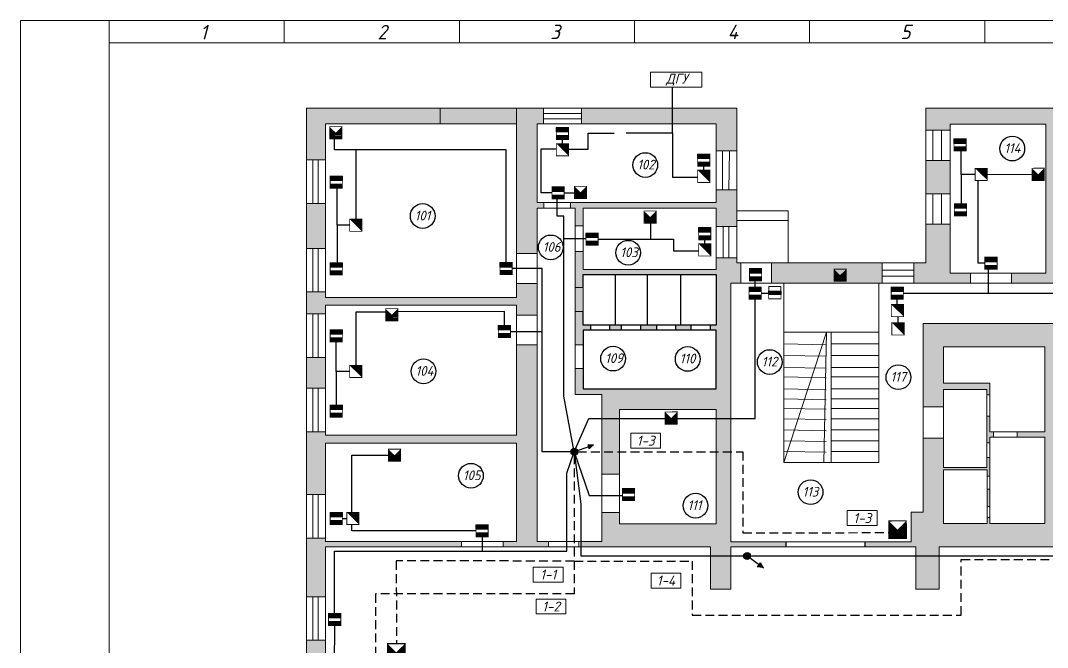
# Model space of a CAD drawing. Header units: inches. Extents: x 846 to 2125, y 393 to 1751.
# Drawn here: x 846.3 to 920.4, y 1325.3 to 1370.6 of the extents above; entities that cross this region are included whole.
import ezdxf

# ---------------------------------------------------------------- set-up
doc = ezdxf.new("R2010")
doc.units = ezdxf.units.IN
doc.header["$MEASUREMENT"] = 0
doc.linetypes.add('Caddy_Solid', pattern=[0])
doc.linetypes.add('HIDDEN2', pattern=[4.7625, 3.175, -1.5875])
doc.layers.get('0').transparency = 0.7
for name, color, linetype in [('BLK_12_THHN', 9, 'Continuous'), ('DESC', 7, 'Continuous'), ('LINK', 9, 'Continuous')]:
    doc.layers.add(name, color=color, linetype=linetype)
doc.styles.get("Standard").update_dxf_attribs({"font": 'GOST_Common Italic_0.ttf'})

# ---------------------------------------------------------------- blocks, each defined once
blk = doc.blocks.new('Объем')
at = {"const_width": 0.2}
blk.add_lwpolyline([(0, 0), (0, 3), (3, 3), (3, 0)], close=True, dxfattribs=at)
for points in [[(0.21, 2.94), (0.21, 0.09)], [(0.41, 2.94), (0.41, 0.09)], [(0.61, 2.94), (0.61, 0.09)], [(0.8, 2.94), (0.8, 0.09)], [(1.01, 2.94), (1.01, 0.09)], [(1.21, 2.94), (1.21, 0.09)], [(1.39, 1.52), (2.81, 2.97)], [(1.39, 2.94), (1.39, 0.09)], [(1.56, 2.93), (1.56, 1.76)], [(1.76, 2.94), (1.76, 1.94)], [(1.94, 2.95), (1.94, 2.15)], [(2.13, 2.93), (2.13, 2.33)], [(2.3, 2.93), (2.3, 2.52)], [(2.49, 2.94), (2.49, 2.7)], [(1.39, 1.48), (2.82, 0.03)], [(1.56, 0.09), (1.56, 1.25)], [(1.74, 0.06), (1.74, 1.05)], [(1.94, 0.06), (1.94, 0.87)], [(2.13, 0.05), (2.13, 0.66)], [(2.31, 0.06), (2.31, 0.48)], [(2.49, 0.07), (2.49, 0.29)]]:
    blk.add_lwpolyline(points, dxfattribs=at)
blk = doc.blocks.new('Звуковой')
blk.add_lwpolyline([(0.1, 2.9, 0, 4, 0), (1.5, 1.51, 4, 4, 0)], format="xyseb")
at = {"const_width": 0.2}
blk.add_lwpolyline([(0, 0), (0, 3), (3, 3), (3, 0)], close=True, dxfattribs=at)

msp = doc.modelspace()

# ---------------------------------------------------------------- hatches: boundary and pattern name
at = {"layer": 'BLK_12_THHN'}
h = msp.add_hatch(color=0, dxfattribs=at)
h.dxf.hatch_style = 1
h.paths.add_polyline_path([(944.465, 1347.926), (942.665, 1347.926), (942.665, 1347.243), (931.798, 1347.243), (931.798, 1350.315), (931.264, 1350.315), (931.264, 1343.228), (931.798, 1343.228), (931.798, 1346.747), (942.665, 1346.747), (942.665, 1345.712), (944.465, 1345.712)])
h.paths.add_polyline_path([(933.83, 1338.79), (931.798, 1338.79), (931.798, 1340.669), (931.264, 1340.669), (931.264, 1333.085), (931.029, 1333.085), (931.029, 1332.594), (942.409, 1332.594), (942.409, 1330.137), (944.465, 1330.137), (944.465, 1333.841), (942.665, 1333.841), (942.665, 1333.423), (931.798, 1333.423), (931.798, 1338.253), (933.83, 1338.253)])
h.paths.add_polyline_path([(944.465, 1338.843), (942.665, 1338.843), (942.665, 1338.79), (936.222, 1338.79), (936.222, 1338.253), (942.665, 1338.253), (942.665, 1336.955), (944.465, 1336.955)], flags=17)
h.paths.add_polyline_path([(944.465, 1342.598), (942.665, 1342.598), (942.665, 1341.957), (944.465, 1341.957)])
h.paths.add_polyline_path([(944.465, 1326.664), (942.409, 1326.664), (942.409, 1322.851), (944.465, 1322.851)])
h.paths.add_polyline_path([(944.465, 1319.379), (942.409, 1319.379), (942.409, 1315.8), (944.465, 1315.8)])
h.paths.add_polyline_path([(944.465, 1312.328), (942.409, 1312.328), (942.409, 1310.434), (930.891, 1310.434), (930.891, 1309.888), (942.409, 1309.888), (942.409, 1307.68), (944.465, 1307.68)])
h.paths.add_polyline_path([(944.465, 1304.207), (942.409, 1304.207), (942.409, 1302.767), (931.15, 1302.767), (931.15, 1301.547), (944.465, 1301.547)])
h.paths.add_polyline_path([(927.756, 1309.888), (928.9, 1309.888), (928.9, 1310.434), (924.622, 1310.434), (924.622, 1309.935), (926.445, 1309.935), (926.445, 1298.954), (926.134, 1298.954), (926.134, 1297.764), (927.756, 1297.764), (927.756, 1301.547), (928.425, 1301.547), (928.425, 1302.767), (927.756, 1302.767)])
h.paths.add_polyline_path([(920.266, 1309.935), (919.407, 1309.935), (919.407, 1307.67), (920.266, 1307.67)])
h.paths.add_polyline_path([(921.939, 1310.434), (918.044, 1310.434), (918.044, 1309.935), (921.939, 1309.935)])
h.paths.add_polyline_path([(922.93, 1298.954), (912.806, 1298.954), (912.806, 1302.629), (911.384, 1302.629), (911.384, 1297.764), (922.93, 1297.764)])
h.paths.add_polyline_path([(920.266, 1305.369), (919.407, 1305.369), (919.407, 1298.954), (920.266, 1298.954)])
h.paths.add_polyline_path([(912.806, 1309.935), (915.307, 1309.935), (915.307, 1310.434), (911.342, 1310.434), (911.342, 1306.893), (910.742, 1306.893), (910.742, 1305.664), (911.384, 1305.664), (911.384, 1305.32), (912.806, 1305.32)])
h.paths.add_polyline_path([(902.277, 1306.893), (900.652, 1306.893), (900.652, 1305.664), (902.277, 1305.664)])
h.paths.add_polyline_path([(907.792, 1306.893), (906.424, 1306.893), (906.424, 1305.664), (907.792, 1305.664)])
h.paths.add_polyline_path([(907.442, 1308.922), (904.903, 1308.922), (904.903, 1308.642), (907.174, 1308.642), (907.174, 1306.893), (907.442, 1306.893)])
h.paths.add_polyline_path([(903.311, 1308.922), (901.058, 1308.922), (901.058, 1306.893), (901.325, 1306.893), (901.325, 1308.642), (903.311, 1308.642)])
h.paths.add_polyline_path([(897.659, 1306.893), (897.207, 1306.893), (897.207, 1315.666), (897.771, 1315.666), (897.771, 1317.92), (895.596, 1317.92), (895.596, 1315.666), (896.281, 1315.666), (896.281, 1310.434), (893.364, 1310.434), (893.364, 1309.913), (895.749, 1309.913), (895.749, 1305.194), (897.104, 1305.194), (897.104, 1305.664), (897.659, 1305.664)])
h.paths.add_polyline_path([(928.627, 1319.58), (926.572, 1319.58), (926.572, 1317.362), (928.627, 1317.362)])
h.paths.add_polyline_path([(913.752, 1318.184), (911.287, 1318.184), (911.287, 1315.966), (913.752, 1315.966)])
h.paths.add_polyline_path([(883.593, 1319.005), (881.292, 1319.005), (881.292, 1316.541), (883.593, 1316.541)])
h.paths.add_polyline_path([(890.895, 1310.434), (887.147, 1310.434), (887.147, 1309.913), (888.893, 1309.913), (888.893, 1298.89), (886.108, 1298.89), (886.108, 1297.764), (897.104, 1297.764), (897.104, 1302.545), (895.749, 1302.545), (895.749, 1298.89), (889.532, 1298.89), (889.532, 1309.913), (890.895, 1309.913)])
h.paths.add_polyline_path([(882.718, 1309.913), (885.06, 1309.913), (885.06, 1310.434), (880.035, 1310.434), (880.035, 1309.913), (881.143, 1309.913), (881.143, 1302.806), (880.674, 1302.806), (880.674, 1301.547), (880.967, 1301.547), (880.967, 1297.764), (882.954, 1297.764), (882.954, 1298.89), (882.718, 1298.89)])
h.paths.add_polyline_path([(877.31, 1310.434), (873.648, 1310.434), (873.648, 1309.913), (874.883, 1309.913), (874.883, 1302.806), (868.286, 1302.806), (868.286, 1304.004), (866.902, 1304.004), (866.902, 1301.547), (877.778, 1301.547), (877.778, 1302.806), (875.479, 1302.806), (875.479, 1309.913), (877.31, 1309.913)])
h.paths.add_polyline_path([(868.286, 1309.913), (870.496, 1309.913), (870.496, 1310.434), (868.286, 1310.434), (868.286, 1311.372), (866.902, 1311.372), (866.902, 1307.146), (868.286, 1307.146)])
h.paths.add_polyline_path([(868.286, 1318.454), (866.902, 1318.454), (866.902, 1314.515), (868.286, 1314.515)])
h.paths.add_polyline_path([(868.286, 1325.859), (866.902, 1325.859), (866.902, 1321.597), (868.286, 1321.597)])
h.paths.add_polyline_path([(868.286, 1332.34), (868.286, 1332.594), (878.105, 1332.594), (878.105, 1332.996), (868.286, 1332.996), (868.286, 1333.232), (866.902, 1333.232), (866.902, 1329.002), (868.286, 1329.002)])
h.paths.add_polyline_path([(868.286, 1340.093), (882.068, 1340.093), (882.068, 1332.996), (881.098, 1332.996), (881.098, 1332.594), (884.382, 1332.594), (884.382, 1332.996), (883.562, 1332.996), (883.562, 1347.178), (882.068, 1347.178), (882.068, 1340.652), (868.286, 1340.652), (868.286, 1340.912), (866.902, 1340.912), (866.902, 1336.375), (868.286, 1336.375)])
h.paths.add_polyline_path([(868.286, 1350.051), (882.068, 1350.051), (882.068, 1349.33), (883.562, 1349.33), (883.562, 1351.623), (882.068, 1351.623), (882.068, 1350.589), (868.286, 1350.589), (868.286, 1350.998), (866.902, 1350.998), (866.902, 1349.417), (868.286, 1349.417)])
h.paths.add_polyline_path([(868.286, 1357.394), (866.902, 1357.394), (866.902, 1354.141), (868.286, 1354.141)])
h.paths.add_polyline_path([(876.555, 1364.262), (866.902, 1364.262), (866.902, 1360.537), (868.286, 1360.537), (868.286, 1363.133), (876.555, 1363.133)])
h.paths.add_polyline_path([(884.025, 1364.262), (882.068, 1364.262), (882.068, 1363.133), (882.068, 1353.781), (883.562, 1353.781), (883.562, 1357.055), (884.037, 1357.055), (884.037, 1357.469), (883.562, 1357.469), (883.562, 1363.133), (884.025, 1363.133)])
h.paths.add_polyline_path([(897.97, 1364.262), (886.768, 1364.262), (886.768, 1363.133), (896.479, 1363.133), (896.479, 1361.188), (897.97, 1361.188)])
h.paths.add_polyline_path([(897.97, 1358.366), (896.479, 1358.366), (896.479, 1357.469), (885.955, 1357.469), (885.955, 1357.055), (886.312, 1357.055), (886.312, 1355.77), (886.892, 1355.77), (886.892, 1357.055), (896.479, 1357.055), (896.479, 1355.721), (897.97, 1355.721), (897.97, 1356.867)])
h.paths.add_polyline_path([(923.16, 1364.262), (911.623, 1364.262), (911.623, 1362.689), (913.366, 1362.689), (913.366, 1363.101), (920.27, 1363.101), (920.27, 1352.346), (917.801, 1352.346), (917.801, 1351.629), (923.193, 1351.629), (923.193, 1352.346), (922.08, 1352.346), (922.08, 1363.005), (923.16, 1363.005)])
h.paths.add_polyline_path([(914.837, 1352.346), (913.366, 1352.346), (913.366, 1355.887), (911.623, 1355.887), (911.623, 1353.104), (910.761, 1353.104), (910.761, 1351.629), (914.837, 1351.629)])
h.paths.add_polyline_path([(908.459, 1353.104), (900.467, 1353.104), (900.467, 1351.629), (908.459, 1351.629)])
h = msp.add_hatch(color=0, dxfattribs=at)
h.dxf.hatch_style = 1
h.paths.add_polyline_path([(866.902, 1344.054), (868.286, 1344.054), (868.286, 1346.274), (866.902, 1346.274)])
h = msp.add_hatch(color=0, dxfattribs=at)
h.dxf.hatch_style = 1
h.paths.add_polyline_path([(886.492, 1339.463, -1), (885.994, 1339.463, -1)])
h = msp.add_hatch(color=0, dxfattribs=at)
h.dxf.hatch_style = 1
h.paths.add_polyline_path([(887.636, 1339.936), (887.285, 1339.816), (887.342, 1339.642)])
h.paths.add_polyline_path([(887.234, 1339.973), (887.285, 1339.816), (887.636, 1339.936)])
h = msp.add_hatch(color=0, dxfattribs=at)
h.dxf.hatch_style = 1
h.paths.add_polyline_path([(898.966, 1331.945, -1), (898.467, 1331.945, -1)])
h = msp.add_hatch(color=0, dxfattribs=at)
h.dxf.hatch_style = 1
h.paths.add_polyline_path([(899.896, 1331.066), (899.578, 1331.302), (899.459, 1331.146)])
h.paths.add_polyline_path([(899.685, 1331.441), (899.578, 1331.302), (899.896, 1331.066)])
at = {"layer": 'DESC', "lineweight": 15}
h = msp.add_hatch(color=0, dxfattribs=at)
h.dxf.hatch_style = 1
h.paths.add_polyline_path([(884.943, 1362.325), (884.943, 1361.998), (885.825, 1361.998), (885.825, 1362.325)])
h.paths.add_polyline_path([(885.825, 1362.553), (885.825, 1362.88), (884.943, 1362.88), (884.943, 1362.553)])
h = msp.add_hatch(color=0, dxfattribs=at)
h.dxf.hatch_style = 1
h.paths.add_polyline_path([(913.644, 1361.501), (913.644, 1361.173), (914.526, 1361.173), (914.526, 1361.501)])
h.paths.add_polyline_path([(914.526, 1361.728), (914.526, 1362.055), (913.644, 1362.055), (913.644, 1361.728)])
h = msp.add_hatch(color=0, dxfattribs=at)
h.dxf.hatch_style = 1
h.paths.add_polyline_path([(895.14, 1360.402), (895.14, 1360.074), (896.022, 1360.074), (896.022, 1360.402)])
h.paths.add_polyline_path([(896.022, 1360.629), (896.022, 1360.956), (895.14, 1360.956), (895.14, 1360.629)])
at = {"layer": 'DESC'}
h = msp.add_hatch(color=0, dxfattribs=at)
h.dxf.hatch_style = 1
h.paths.add_polyline_path([(913.366, 1360.491), (911.623, 1360.491), (911.623, 1358.085), (913.366, 1358.085)])
at = {"layer": 'DESC', "lineweight": 15}
h = msp.add_hatch(color=0, dxfattribs=at)
h.dxf.hatch_style = 1
h.paths.add_polyline_path([(868.615, 1358.814), (868.615, 1358.486), (869.497, 1358.486), (869.497, 1358.814)])
h.paths.add_polyline_path([(869.497, 1359.041), (869.497, 1359.368), (868.615, 1359.368), (868.615, 1359.041)])
h = msp.add_hatch(color=0, dxfattribs=at)
h.dxf.hatch_style = 1
h.paths.add_polyline_path([(884.632, 1358.033), (884.632, 1357.705), (885.514, 1357.705), (885.514, 1358.033)])
h.paths.add_polyline_path([(885.514, 1358.26), (885.514, 1358.587), (884.632, 1358.587), (884.632, 1358.26)])
h = msp.add_hatch(color=0, dxfattribs=at)
h.dxf.hatch_style = 1
h.paths.add_polyline_path([(913.677, 1356.81), (913.677, 1356.483), (914.559, 1356.483), (914.559, 1356.81)])
h.paths.add_polyline_path([(914.559, 1357.038), (914.559, 1357.365), (913.677, 1357.365), (913.677, 1357.038)])
h = msp.add_hatch(color=0, dxfattribs=at)
h.dxf.hatch_style = 1
h.paths.add_polyline_path([(887.081, 1354.701), (887.081, 1354.374), (887.963, 1354.374), (887.963, 1354.701)])
h.paths.add_polyline_path([(887.963, 1354.929), (887.963, 1355.256), (887.081, 1355.256), (887.081, 1354.929)])
h = msp.add_hatch(color=0, dxfattribs=at)
h.dxf.hatch_style = 1
h.paths.add_polyline_path([(895.213, 1355.095), (895.213, 1354.767), (896.095, 1354.767), (896.095, 1355.095)])
h.paths.add_polyline_path([(896.095, 1355.322), (896.095, 1355.649), (895.213, 1355.649), (895.213, 1355.322)])
h = msp.add_hatch(color=0, dxfattribs=at)
h.dxf.hatch_style = 1
h.paths.add_polyline_path([(868.615, 1352.559), (868.615, 1352.231), (869.497, 1352.231), (869.497, 1352.559)])
h.paths.add_polyline_path([(869.497, 1352.786), (869.497, 1353.113), (868.615, 1353.113), (868.615, 1352.786)])
h = msp.add_hatch(color=0, dxfattribs=at)
h.dxf.hatch_style = 1
h.paths.add_polyline_path([(880.871, 1352.574), (880.871, 1352.246), (881.753, 1352.246), (881.753, 1352.574)])
h.paths.add_polyline_path([(881.753, 1352.801), (881.753, 1353.128), (880.871, 1353.128), (880.871, 1352.801)])
h = msp.add_hatch(color=0, dxfattribs=at)
h.dxf.hatch_style = 1
h.paths.add_polyline_path([(915.879, 1352.956), (915.879, 1352.629), (916.76, 1352.629), (916.76, 1352.956)])
h.paths.add_polyline_path([(916.76, 1353.184), (916.76, 1353.511), (915.879, 1353.511), (915.879, 1353.184)])
h = msp.add_hatch(color=0, dxfattribs=at)
h.dxf.hatch_style = 1
h.paths.add_polyline_path([(898.883, 1352.137), (898.883, 1351.809), (899.765, 1351.809), (899.765, 1352.137)])
h.paths.add_polyline_path([(899.765, 1352.364), (899.765, 1352.691), (898.883, 1352.691), (898.883, 1352.364)])
h = msp.add_hatch(color=0, dxfattribs=at)
h.dxf.hatch_style = 1
h.paths.add_polyline_path([(898.855, 1350.8), (898.855, 1350.472), (899.737, 1350.472), (899.737, 1350.8)])
h.paths.add_polyline_path([(899.737, 1351.027), (899.737, 1351.354), (898.855, 1351.354), (898.855, 1351.027)])
h = msp.add_hatch(color=0, dxfattribs=at)
h.dxf.hatch_style = 1
h.paths.add_polyline_path([(909.112, 1350.802), (909.112, 1350.474), (909.994, 1350.474), (909.994, 1350.802)])
h.paths.add_polyline_path([(909.994, 1351.029), (909.994, 1351.356), (909.112, 1351.356), (909.112, 1351.029)])
h = msp.add_hatch(color=0, dxfattribs=at)
h.dxf.hatch_style = 1
h.paths.add_polyline_path([(880.753, 1348.028), (880.753, 1347.7), (881.635, 1347.7), (881.635, 1348.028)])
h.paths.add_polyline_path([(881.635, 1348.255), (881.635, 1348.582), (880.753, 1348.582), (880.753, 1348.255)])
h = msp.add_hatch(color=0, dxfattribs=at)
h.dxf.hatch_style = 1
h.paths.add_polyline_path([(868.615, 1347.723), (868.615, 1347.396), (869.497, 1347.396), (869.497, 1347.723)])
h.paths.add_polyline_path([(869.497, 1347.951), (869.497, 1348.278), (868.615, 1348.278), (868.615, 1347.951)])
h = msp.add_hatch(color=0, dxfattribs=at)
h.dxf.hatch_style = 1
h.paths.add_polyline_path([(868.615, 1342.277), (868.615, 1341.95), (869.497, 1341.95), (869.497, 1342.277)])
h.paths.add_polyline_path([(869.497, 1342.505), (869.497, 1342.832), (868.615, 1342.832), (868.615, 1342.505)])
at = {"layer": 'DESC'}
h = msp.add_hatch(color=0, dxfattribs=at)
h.dxf.hatch_style = 1
h.paths.add_polyline_path([(916.235, 1340.916), (916.235, 1342.027), (916.008, 1342.027), (916.008, 1340.106), (916.235, 1340.106), (916.235, 1340.526), (916.51, 1340.526), (916.51, 1340.916)])
h.paths.add_polyline_path([(916.235, 1336.763), (916.04, 1336.763), (916.04, 1335.519), (916.235, 1335.519)])
at = {"layer": 'DESC', "lineweight": 15}
h = msp.add_hatch(color=0, dxfattribs=at)
h.dxf.hatch_style = 1
h.paths.add_polyline_path([(889.716, 1336.26), (889.716, 1335.933), (890.598, 1335.933), (890.598, 1336.26)])
h.paths.add_polyline_path([(890.598, 1336.488), (890.598, 1336.815), (889.716, 1336.815), (889.716, 1336.488)])
h = msp.add_hatch(color=0, dxfattribs=at)
h.dxf.hatch_style = 1
h.paths.add_polyline_path([(868.615, 1334.536), (868.615, 1334.209), (869.497, 1334.209), (869.497, 1334.536)])
h.paths.add_polyline_path([(869.497, 1334.764), (869.497, 1335.091), (868.615, 1335.091), (868.615, 1334.764)])
h = msp.add_hatch(color=0, dxfattribs=at)
h.dxf.hatch_style = 1
h.paths.add_polyline_path([(879.145, 1333.643), (879.145, 1333.315), (880.027, 1333.315), (880.027, 1333.643)])
h.paths.add_polyline_path([(880.027, 1333.87), (880.027, 1334.197), (879.145, 1334.197), (879.145, 1333.87)])
h = msp.add_hatch(color=0, dxfattribs=at)
h.dxf.hatch_style = 1
h.paths.add_polyline_path([(868.501, 1327.242), (868.501, 1326.915), (869.383, 1326.915), (869.383, 1327.242)])
h.paths.add_polyline_path([(869.383, 1327.47), (869.383, 1327.797), (868.501, 1327.797), (868.501, 1327.47)])
at = {"layer": 'LINK'}
h = msp.add_hatch(color=0, dxfattribs=at)
h.dxf.hatch_style = 1
h.paths.add_polyline_path([(882.068, 1364.262), (876.555, 1364.262), (876.555, 1363.133), (882.068, 1363.133)])
h = msp.add_hatch(color=0, dxfattribs=at)
h.dxf.hatch_style = 1
h.paths.add_polyline_path([(887.401, 1348.614), (886.892, 1348.614), (886.892, 1349.579), (886.312, 1349.579), (886.312, 1347.178), (886.892, 1347.178), (886.892, 1348.238), (887.401, 1348.238)], flags=17)
h.paths.add_polyline_path([(898.263, 1353.104), (897.97, 1353.104), (897.97, 1353.457), (896.479, 1353.457), (896.479, 1352.613), (886.892, 1352.613), (886.892, 1353.918), (886.312, 1353.918), (886.312, 1351.315), (886.892, 1351.315), (886.892, 1352.25), (896.479, 1352.25), (896.479, 1348.614), (896.039, 1348.614), (896.039, 1348.238), (896.479, 1348.238), (896.479, 1344.013), (886.892, 1344.013), (886.892, 1345.471), (886.312, 1345.471), (886.312, 1343.604), (888.235, 1343.604), (888.235, 1341.873), (889.515, 1341.872), (889.515, 1342.507), (896.479, 1342.507), (896.479, 1341.871), (897.529, 1341.871), (897.529, 1351.629), (898.263, 1351.629)])
h.paths.add_polyline_path([(889.63, 1348.614), (888.78, 1348.614), (888.78, 1348.238), (889.63, 1348.238)], flags=17)
h.paths.add_polyline_path([(892.168, 1348.614), (891.009, 1348.614), (891.009, 1348.238), (892.168, 1348.238)], flags=17)
h.paths.add_polyline_path([(894.66, 1348.614), (893.547, 1348.614), (893.547, 1348.238), (894.66, 1348.238)], flags=17)
h.paths.add_polyline_path([(923.307, 1348.726), (911.413, 1348.726), (911.413, 1342.7), (912.888, 1342.7), (912.888, 1343.969), (916.008, 1343.969), (916.008, 1343.576), (916.235, 1343.576), (916.235, 1344.423), (912.888, 1344.423), (912.888, 1347.051), (920.2, 1347.051), (920.2, 1340.916), (918.217, 1340.916), (918.217, 1340.526), (920.2, 1340.526), (920.2, 1334.297), (916.235, 1334.297), (916.235, 1334.724), (916.04, 1334.724), (916.04, 1334.297), (912.888, 1334.297), (912.888, 1338.15), (916.04, 1338.15), (916.04, 1337.7), (916.235, 1337.7), (916.235, 1339.046), (916.008, 1339.046), (916.008, 1338.318), (912.888, 1338.318), (912.888, 1340.437), (911.413, 1340.437), (911.413, 1335.116), (910.556, 1335.116), (910.556, 1332.974), (907.219, 1332.974), (907.219, 1332.594), (910.885, 1332.594), (910.885, 1331.945), (912.59, 1331.945), (912.59, 1332.594), (929.203, 1332.594), (929.203, 1333.085), (929.006, 1333.085), (929.006, 1350.915), (927.173, 1350.915), (927.173, 1348.726), (925.698, 1348.726), (925.698, 1347.051), (927.173, 1347.051), (927.173, 1334.297), (922.03, 1334.297), (922.03, 1347.051), (923.307, 1347.051)])
h.paths.add_polyline_path([(920.662, 1338.345), (921.544, 1338.348), (921.546, 1337.466), (920.664, 1337.463)], flags=16)
h.paths.add_polyline_path([(921.098, 1337.873), (921.11, 1337.873), (921.104, 1337.867)], flags=0)
h.paths.add_polyline_path([(929.43, 1355.603), (929.006, 1355.603), (929.006, 1363.005), (942.665, 1363.005), (942.665, 1360.194), (944.465, 1360.194), (944.465, 1364.262), (926.305, 1364.262), (926.305, 1363.005), (927.173, 1363.005), (927.173, 1352.346), (925.7, 1352.346), (925.7, 1351.629), (927.173, 1351.629), (927.173, 1350.915), (929.006, 1350.915), (929.006, 1355.017), (929.43, 1355.017)])
h.paths.add_polyline_path([(944.465, 1357.08), (942.665, 1357.08), (942.665, 1355.603), (930.8, 1355.603), (930.8, 1355.017), (931.264, 1355.017), (931.264, 1353.124), (931.798, 1353.124), (931.798, 1355.017), (942.665, 1355.017), (942.665, 1351.04), (944.465, 1351.04)], flags=17)
h = msp.add_hatch(color=0, dxfattribs=at)
h.dxf.hatch_style = 1
h.paths.add_polyline_path([(886.892, 1351.315), (886.312, 1351.315), (886.312, 1349.579), (886.892, 1349.579)])
h = msp.add_hatch(color=0, dxfattribs=at)
h.dxf.hatch_style = 1
h.paths.add_polyline_path([(901.157, 1351.062), (900.293, 1351.062), (900.293, 1350.815), (901.157, 1350.815)])
h = msp.add_hatch(color=0, dxfattribs=at)
h.dxf.hatch_style = 1
h.paths.add_polyline_path([(922.03, 1347.051), (923.307, 1347.051), (923.307, 1348.726), (911.413, 1348.726), (911.413, 1342.7), (912.888, 1342.7), (912.888, 1343.969), (916.008, 1343.969), (916.008, 1343.576), (916.235, 1343.576), (916.235, 1344.423), (912.888, 1344.423), (912.888, 1347.051), (920.2, 1347.051), (920.2, 1340.916), (918.217, 1340.916), (918.217, 1340.526), (920.2, 1340.526), (920.2, 1334.297), (916.235, 1334.297), (916.235, 1334.724), (916.04, 1334.724), (916.04, 1334.297), (912.888, 1334.297), (912.888, 1338.15), (916.04, 1338.15), (916.04, 1337.7), (916.235, 1337.7), (916.235, 1339.046), (916.008, 1339.046), (916.008, 1338.318), (912.888, 1338.318), (912.888, 1340.437), (911.413, 1340.437), (911.413, 1335.116), (910.556, 1335.116), (910.556, 1332.974), (907.219, 1332.974), (907.219, 1332.594), (910.885, 1332.594), (910.885, 1331.945), (912.59, 1331.945), (912.59, 1332.594), (929.203, 1332.594), (929.203, 1333.085), (929.006, 1333.085), (929.006, 1350.915), (927.173, 1350.915), (927.173, 1348.726), (925.698, 1348.726), (925.698, 1347.051), (927.173, 1347.051), (927.173, 1334.297), (922.03, 1334.297)])
h = msp.add_hatch(color=0, dxfattribs=at)
h.dxf.hatch_style = 1
h.paths.add_polyline_path([(897.529, 1339.463), (896.479, 1339.463), (896.479, 1334.269), (889.515, 1334.269), (889.515, 1335.088), (888.235, 1335.088), (888.235, 1332.996), (886.722, 1332.996), (886.722, 1332.594), (896.068, 1332.594), (896.068, 1331.945), (897.529, 1331.945), (897.529, 1332.594), (901.505, 1332.594), (901.505, 1332.974), (897.529, 1332.974)])
h.paths.add_polyline_path([(889.515, 1339.463), (888.235, 1339.463), (888.235, 1337.847), (889.515, 1337.847)], flags=17)
h.paths.add_polyline_path([(889.515, 1341.872), (888.235, 1341.873), (888.235, 1339.463), (889.515, 1339.463)])
h.paths.add_polyline_path([(897.529, 1341.871), (896.479, 1341.871), (896.479, 1339.463), (897.529, 1339.463)])
h = msp.add_hatch(color=0, dxfattribs=at)
h.dxf.hatch_style = 1
h.paths.add_polyline_path([(897.529, 1331.945), (896.068, 1331.945), (896.068, 1329.55), (897.529, 1329.55)])
h.paths.add_polyline_path([(912.59, 1331.945), (910.885, 1331.945), (910.885, 1329.55), (912.59, 1329.55)])

# ---------------------------------------------------------------- linework, layer by layer
at = {"layer": 'BLK_12_THHN', "color": 0, "lineweight": 15}
for p, q in [((866.902, 1364.262), (897.97, 1364.262)), ((866.902, 1301.547), (866.902, 1364.262)), ((897.97, 1364.262), (897.97, 1353.104)), ((911.623, 1353.104), (911.623, 1364.262)), ((911.623, 1364.262), (944.465, 1364.262)), ((884.025, 1363.872), (886.768, 1363.872)), ((884.025, 1363.506), (886.768, 1363.506)), ((911.623, 1362.689), (913.366, 1362.689)), ((912.128, 1362.689), (912.128, 1360.491)), ((912.749, 1362.689), (912.749, 1360.491)), ((896.941, 1361.188), (896.941, 1358.366)), ((897.439, 1361.188), (897.393, 1358.366)), ((866.902, 1360.537), (868.286, 1360.537)), ((867.372, 1360.537), (867.372, 1357.394)), ((867.757, 1360.537), (867.757, 1357.394)), ((911.623, 1360.491), (913.366, 1360.491)), ((911.623, 1358.085), (913.366, 1358.085)), ((912.128, 1358.085), (912.128, 1355.887)), ((912.749, 1358.085), (912.749, 1355.887)), ((866.902, 1357.394), (868.286, 1357.394)), ((884.037, 1357.469), (884.037, 1357.055)), ((885.955, 1357.469), (885.955, 1357.055)), ((886.312, 1357.055), (883.562, 1357.055)), ((883.562, 1357.055), (883.562, 1332.996)), ((886.312, 1357.055), (886.312, 1343.604)), ((911.623, 1355.887), (913.366, 1355.887)), ((896.979, 1355.721), (896.979, 1353.457)), ((897.407, 1355.721), (897.407, 1353.457)), ((866.902, 1354.141), (868.286, 1354.141)), ((867.372, 1354.141), (867.372, 1350.998)), ((867.757, 1354.141), (867.757, 1350.998)), ((897.97, 1353.104), (911.623, 1353.104)), ((898.263, 1353.104), (898.263, 1351.629)), ((900.467, 1353.104), (900.467, 1351.629)), ((908.459, 1353.104), (908.459, 1351.629)), ((910.761, 1353.104), (910.761, 1351.629)), ((908.459, 1352.573), (910.761, 1352.573)), ((908.459, 1352.146), (910.761, 1352.146)), ((914.837, 1352.346), (914.837, 1351.629)), ((917.801, 1352.346), (917.801, 1351.629)), ((897.529, 1332.974), (897.529, 1351.629)), ((897.529, 1351.629), (927.173, 1351.629)), ((901.365, 1351.629), (901.365, 1338.685)), ((908.223, 1338.685), (908.223, 1351.629)), ((866.902, 1350.998), (868.286, 1350.998)), ((866.902, 1349.417), (868.286, 1349.417)), ((867.372, 1349.417), (867.372, 1346.274)), ((867.757, 1349.417), (867.757, 1346.274)), ((927.173, 1348.726), (911.413, 1348.726)), ((911.413, 1348.726), (911.413, 1335.116)), ((901.365, 1348.108), (908.223, 1348.108)), ((901.365, 1338.685), (904.443, 1348.108)), ((904.443, 1348.108), (904.264, 1338.685)), ((904.794, 1348.108), (904.794, 1338.685)), ((901.365, 1347.253), (904.426, 1347.195)), ((904.794, 1347.253), (908.223, 1347.253)), ((912.888, 1347.051), (920.2, 1347.051)), ((912.888, 1344.423), (912.888, 1347.051)), ((920.2, 1347.051), (920.2, 1340.916)), ((866.902, 1346.274), (868.286, 1346.274)), ((901.365, 1346.417), (904.426, 1346.358)), ((904.794, 1346.417), (908.223, 1346.417)), ((901.365, 1345.55), (904.426, 1345.492)), ((904.794, 1345.55), (908.223, 1345.55)), ((901.365, 1344.863), (904.426, 1344.805)), ((904.794, 1344.863), (908.223, 1344.863)), ((866.902, 1344.054), (868.286, 1344.054)), ((867.372, 1344.054), (867.372, 1340.912)), ((867.757, 1344.054), (867.757, 1340.912)), ((901.365, 1343.997), (904.426, 1343.939)), ((904.794, 1343.997), (908.223, 1343.997)), ((916.235, 1344.423), (912.888, 1344.423)), ((912.888, 1343.969), (916.008, 1343.969)), ((912.888, 1338.318), (912.888, 1343.969)), ((916.008, 1343.969), (916.008, 1338.318)), ((916.235, 1340.916), (916.235, 1344.423)), ((886.312, 1343.604), (888.235, 1343.604)), ((888.235, 1343.604), (888.235, 1332.996)), ((901.365, 1343.281), (904.426, 1343.222)), ((904.794, 1343.281), (908.223, 1343.281)), ((916.008, 1343.576), (916.235, 1343.576)), ((901.365, 1342.594), (904.426, 1342.535)), ((904.794, 1342.594), (908.223, 1342.594)), ((911.413, 1342.7), (912.888, 1342.7)), ((901.365, 1341.847), (904.426, 1341.789)), ((904.794, 1341.847), (908.223, 1341.847)), ((916.008, 1342.027), (916.235, 1342.027)), ((901.365, 1341.04), (904.426, 1340.982)), ((904.794, 1341.04), (908.223, 1341.04)), ((866.902, 1340.912), (868.286, 1340.912)), ((901.365, 1340.264), (904.426, 1340.206)), ((904.794, 1340.264), (908.223, 1340.264)), ((911.413, 1340.437), (912.888, 1340.437)), ((920.2, 1340.916), (916.235, 1340.916)), ((916.235, 1340.526), (920.2, 1340.526)), ((916.235, 1334.297), (916.235, 1340.526)), ((916.235, 1340.526), (916.235, 1337.478)), ((916.51, 1340.916), (916.51, 1340.526)), ((918.217, 1340.916), (918.217, 1340.526)), ((920.2, 1340.526), (920.2, 1334.297)), ((916.008, 1340.106), (916.235, 1340.106)), ((901.365, 1339.487), (904.426, 1339.429)), ((904.794, 1339.487), (908.223, 1339.487)), ((916.008, 1339.046), (916.235, 1339.046)), ((901.365, 1338.685), (908.223, 1338.685)), ((916.008, 1338.318), (912.888, 1338.318)), ((916.04, 1338.15), (912.888, 1338.15)), ((912.888, 1338.15), (912.888, 1334.297)), ((916.04, 1334.297), (916.04, 1338.15)), ((916.04, 1337.7), (916.235, 1337.7)), ((916.04, 1336.763), (916.235, 1336.763)), ((866.902, 1336.375), (868.286, 1336.375)), ((867.372, 1336.375), (867.372, 1333.232)), ((867.757, 1336.375), (867.757, 1333.232)), ((911.413, 1335.116), (910.556, 1335.116)), ((910.556, 1335.116), (910.556, 1332.974)), ((916.04, 1335.519), (916.235, 1335.519)), ((916.04, 1334.724), (916.235, 1334.724)), ((912.888, 1334.297), (916.04, 1334.297)), ((920.2, 1334.297), (916.235, 1334.297)), ((866.902, 1333.232), (868.286, 1333.232)), ((883.562, 1332.996), (888.235, 1332.996)), ((910.556, 1332.974), (897.529, 1332.974)), ((896.068, 1332.594), (868.286, 1332.594)), ((868.286, 1332.594), (868.286, 1332.34)), ((868.286, 1332.34), (868.286, 1310.434)), ((896.068, 1329.55), (896.068, 1332.594)), ((910.885, 1332.594), (897.529, 1332.594)), ((897.529, 1332.594), (897.529, 1329.55)), ((910.885, 1329.55), (910.885, 1332.594)), ((942.409, 1332.594), (912.59, 1332.594)), ((912.59, 1332.594), (912.59, 1329.55)), ((897.529, 1329.55), (896.068, 1329.55)), ((912.59, 1329.55), (910.885, 1329.55)), ((866.902, 1329.002), (868.286, 1329.002)), ((867.372, 1329.002), (867.372, 1325.859)), ((867.757, 1329.002), (867.757, 1325.859)), ((866.902, 1325.859), (868.286, 1325.859))]:
    msp.add_line(p, q, dxfattribs=at)
at = {"layer": 'BLK_12_THHN', "color": 0}
for p, q in [((887.636, 1339.936), (886.524, 1339.556)), ((887.636, 1339.936), (887.234, 1339.973)), ((887.342, 1339.642), (887.234, 1339.973)), ((901.505, 1332.974), (901.505, 1332.594)), ((907.219, 1332.974), (907.219, 1332.594)), ((899.896, 1331.066), (898.952, 1331.767)), ((899.459, 1331.146), (899.685, 1331.441)), ((899.896, 1331.066), (899.685, 1331.441))]:
    msp.add_line(p, q, dxfattribs=at)
at = {"layer": 'BLK_12_THHN', "color": 0, "linetype": 'HIDDEN2', "ltscale": 0.2}
for p, q in [((886.243, 1339.213), (886.243, 1331.576)), ((886.492, 1339.463), (898.417, 1339.463)), ((898.417, 1339.463), (898.417, 1333.603)), ((898.417, 1333.603), (908.945, 1333.634)), ((886.243, 1331.576), (873.388, 1331.588)), ((873.388, 1331.576), (873.406, 1325.615)), ((886.243, 1331.576), (886.243, 1329.204)), ((886.243, 1331.576), (894.756, 1331.576)), ((894.756, 1331.576), (894.756, 1327.682)), ((914.17, 1327.682), (914.17, 1331.686)), ((914.17, 1331.686), (938.5, 1331.686)), ((886.243, 1329.204), (871.885, 1329.204)), ((871.885, 1329.204), (871.885, 1311.845)), ((894.756, 1327.682), (914.17, 1327.682))]:
    msp.add_line(p, q, dxfattribs=at)
at = {"layer": 'BLK_12_THHN', "color": 0, "lineweight": 15}
for points in [[(876.555, 1364.262), (882.068, 1364.262), (882.068, 1363.133), (876.555, 1363.133)], [(884.025, 1364.262), (886.768, 1364.262), (886.768, 1363.133), (884.025, 1363.133)], [(868.286, 1363.133), (882.068, 1363.133), (882.068, 1350.589), (868.286, 1350.589)], [(883.562, 1363.133), (896.479, 1363.133), (896.479, 1357.469), (883.562, 1357.469)], [(920.27, 1352.346), (913.366, 1352.346), (913.366, 1363.101), (920.27, 1363.101)], [(896.479, 1361.188), (897.97, 1361.188), (897.97, 1358.366), (896.479, 1358.366)], [(896.479, 1357.055), (886.892, 1357.055), (886.892, 1352.613), (896.479, 1352.613)], [(897.97, 1356.867), (901.684, 1356.867), (901.684, 1353.104), (897.97, 1353.104)], [(901.684, 1356.162), (897.97, 1356.162), (897.97, 1356.867), (901.684, 1356.867)], [(886.312, 1355.77), (886.892, 1355.77), (886.892, 1353.918), (886.312, 1353.918)], [(896.479, 1355.721), (897.97, 1355.721), (897.97, 1353.457), (896.479, 1353.457)], [(882.068, 1353.781), (883.562, 1353.781), (883.562, 1351.623), (882.068, 1351.623)], [(886.312, 1351.315), (886.892, 1351.315), (886.892, 1349.579), (886.312, 1349.579)], [(868.286, 1350.051), (882.068, 1350.051), (882.068, 1340.652), (868.286, 1340.652)], [(882.068, 1349.33), (883.562, 1349.33), (883.562, 1347.178), (882.068, 1347.178)], [(886.312, 1347.178), (886.892, 1347.178), (886.892, 1345.471), (886.312, 1345.471)], [(889.515, 1342.507), (896.479, 1342.507), (896.479, 1334.269), (889.515, 1334.269)], [(868.286, 1340.093), (882.068, 1340.093), (882.068, 1332.996), (868.286, 1332.996)], [(888.235, 1337.847), (889.515, 1337.847), (889.515, 1335.088), (888.235, 1335.088)], [(878.105, 1332.996), (881.098, 1332.996), (881.098, 1332.594), (878.105, 1332.594)], [(884.382, 1332.996), (886.562, 1332.996), (886.562, 1332.594), (884.382, 1332.594)]]:
    msp.add_lwpolyline(points, close=True, dxfattribs=at)
at = {"layer": 'BLK_12_THHN', "color": 0}
for centre in [(886.243, 1339.463), (898.716, 1331.945)]:
    msp.add_circle(centre, 0.249, dxfattribs=at)
at = {"layer": 'DESC', "color": 0, "linetype": 'Caddy_Solid', "lineweight": 15}
for p, q in [((852.668, 1368.993), (852.668, 1370.593)), ((865.308, 1368.993), (865.308, 1370.593)), ((877.948, 1368.993), (877.948, 1370.593)), ((890.588, 1368.993), (890.588, 1370.593)), ((903.228, 1368.993), (903.228, 1370.593)), ((915.868, 1368.993), (915.868, 1370.593)), ((852.668, 1368.973), (979.068, 1368.973)), ((852.668, 1368.973), (852.668, 1277.153))]:
    msp.add_line(p, q, dxfattribs=at)
at = {"layer": 'DESC', "color": 0, "lineweight": 15}
for points in [[(846.268, 1275.553), (980.668, 1275.553), (980.668, 1370.593), (846.268, 1370.593)], [(884.943, 1362.88), (885.825, 1362.88), (885.825, 1362.553), (884.943, 1362.553)], [(913.644, 1362.055), (914.526, 1362.055), (914.526, 1361.728), (913.644, 1361.728)], [(895.14, 1360.956), (896.022, 1360.956), (896.022, 1360.629), (895.14, 1360.629)], [(868.615, 1359.368), (869.497, 1359.368), (869.497, 1359.041), (868.615, 1359.041)], [(884.632, 1358.587), (885.514, 1358.587), (885.514, 1358.26), (884.632, 1358.26)], [(913.677, 1357.365), (914.559, 1357.365), (914.559, 1357.038), (913.677, 1357.038)], [(887.081, 1355.256), (887.963, 1355.256), (887.963, 1354.929), (887.081, 1354.929)], [(895.213, 1355.649), (896.095, 1355.649), (896.095, 1355.322), (895.213, 1355.322)], [(868.615, 1353.113), (869.497, 1353.113), (869.497, 1352.786), (868.615, 1352.786)], [(880.871, 1353.128), (881.753, 1353.128), (881.753, 1352.801), (880.871, 1352.801)], [(915.879, 1353.511), (916.76, 1353.511), (916.76, 1353.184), (915.879, 1353.184)], [(898.883, 1352.691), (899.765, 1352.691), (899.765, 1352.364), (898.883, 1352.364)], [(898.855, 1351.354), (899.737, 1351.354), (899.737, 1351.027), (898.855, 1351.027)], [(900.275, 1351.389), (901.157, 1351.389), (901.157, 1351.062), (900.275, 1351.062)], [(909.112, 1351.356), (909.994, 1351.356), (909.994, 1351.029), (909.112, 1351.029)], [(880.753, 1348.582), (881.635, 1348.582), (881.635, 1348.255), (880.753, 1348.255)], [(868.615, 1348.278), (869.497, 1348.278), (869.497, 1347.951), (868.615, 1347.951)], [(868.615, 1342.832), (869.497, 1342.832), (869.497, 1342.505), (868.615, 1342.505)], [(889.716, 1336.815), (890.598, 1336.815), (890.598, 1336.488), (889.716, 1336.488)], [(868.615, 1335.091), (869.497, 1335.091), (869.497, 1334.764), (868.615, 1334.764)], [(879.145, 1334.197), (880.027, 1334.197), (880.027, 1333.87), (879.145, 1333.87)], [(868.501, 1327.797), (869.383, 1327.797), (869.383, 1327.47), (868.501, 1327.47)]]:
    msp.add_lwpolyline(points, close=True, dxfattribs=at)
for points in [[(891.743, 1366.869), (895.435, 1366.869), (895.435, 1365.789), (891.743, 1365.789), (891.743, 1366.869)], [(890.314, 1340.805), (892.474, 1340.805), (892.474, 1339.725), (890.314, 1339.725), (890.314, 1340.805)], [(905.946, 1335.217), (908.106, 1335.217), (908.106, 1334.137), (905.946, 1334.137), (905.946, 1335.217)], [(883.275, 1331.141), (885.435, 1331.141), (885.435, 1330.061), (883.275, 1330.061), (883.275, 1331.141)], [(891.778, 1330.708), (893.938, 1330.708), (893.938, 1329.628), (891.778, 1329.628), (891.778, 1330.708)], [(883.479, 1328.837), (885.639, 1328.837), (885.639, 1327.757), (883.479, 1327.757), (883.479, 1328.837)]]:
    msp.add_lwpolyline(points, dxfattribs=at)
at = {"layer": 'DESC', "color": 0, "lineweight": 15, "const_width": 0.0588}
for points in [[(884.943, 1362.88), (885.825, 1362.88), (885.825, 1361.998), (884.943, 1361.998), (884.943, 1362.88)], [(913.644, 1362.055), (914.526, 1362.055), (914.526, 1361.173), (913.644, 1361.173), (913.644, 1362.055)], [(895.14, 1360.956), (896.022, 1360.956), (896.022, 1360.074), (895.14, 1360.074), (895.14, 1360.956)], [(868.615, 1359.368), (869.497, 1359.368), (869.497, 1358.486), (868.615, 1358.486), (868.615, 1359.368)], [(884.632, 1358.587), (885.514, 1358.587), (885.514, 1357.705), (884.632, 1357.705), (884.632, 1358.587)], [(913.677, 1357.365), (914.559, 1357.365), (914.559, 1356.483), (913.677, 1356.483), (913.677, 1357.365)], [(887.081, 1355.256), (887.963, 1355.256), (887.963, 1354.374), (887.081, 1354.374), (887.081, 1355.256)], [(895.213, 1355.649), (896.095, 1355.649), (896.095, 1354.767), (895.213, 1354.767), (895.213, 1355.649)], [(868.615, 1353.113), (869.497, 1353.113), (869.497, 1352.231), (868.615, 1352.231), (868.615, 1353.113)], [(880.871, 1353.128), (881.753, 1353.128), (881.753, 1352.246), (880.871, 1352.246), (880.871, 1353.128)], [(915.879, 1353.511), (916.76, 1353.511), (916.76, 1352.629), (915.879, 1352.629), (915.879, 1353.511)], [(898.883, 1352.691), (899.765, 1352.691), (899.765, 1351.809), (898.883, 1351.809), (898.883, 1352.691)], [(898.855, 1351.354), (899.737, 1351.354), (899.737, 1350.472), (898.855, 1350.472), (898.855, 1351.354)], [(900.275, 1351.389), (901.157, 1351.389), (901.157, 1350.507), (900.275, 1350.507), (900.275, 1351.389)], [(909.112, 1351.356), (909.994, 1351.356), (909.994, 1350.474), (909.112, 1350.474), (909.112, 1351.356)], [(880.753, 1348.582), (881.635, 1348.582), (881.635, 1347.7), (880.753, 1347.7), (880.753, 1348.582)], [(868.615, 1348.278), (869.497, 1348.278), (869.497, 1347.396), (868.615, 1347.396), (868.615, 1348.278)], [(868.615, 1342.832), (869.497, 1342.832), (869.497, 1341.95), (868.615, 1341.95), (868.615, 1342.832)], [(889.716, 1336.815), (890.598, 1336.815), (890.598, 1335.933), (889.716, 1335.933), (889.716, 1336.815)], [(868.615, 1335.091), (869.497, 1335.091), (869.497, 1334.209), (868.615, 1334.209), (868.615, 1335.091)], [(879.145, 1334.197), (880.027, 1334.197), (880.027, 1333.315), (879.145, 1333.315), (879.145, 1334.197)], [(868.501, 1327.797), (869.383, 1327.797), (869.383, 1326.915), (868.501, 1326.915), (868.501, 1327.797)]]:
    msp.add_lwpolyline(points, dxfattribs=at)
at = {"layer": 'LINK', "color": 0}
for p, q in [((893.329, 1362.494), (893.329, 1365.789)), ((887.236, 1362.469), (889.107, 1362.475)), ((889.973, 1362.494), (893.329, 1362.494)), ((893.329, 1362.494), (893.329, 1359.283)), ((868.93, 1361.249), (868.927, 1362.051)), ((885.392, 1361.706), (885.392, 1362.193)), ((887.236, 1361.317), (887.236, 1362.469)), ((870.463, 1361.249), (868.93, 1361.249)), ((878.004, 1361.249), (870.463, 1361.249)), ((870.463, 1361.249), (870.463, 1356.26)), ((881.312, 1361.249), (878.004, 1361.249)), ((881.312, 1353.128), (881.312, 1361.249)), ((883.848, 1358.146), (883.848, 1361.327)), ((883.848, 1361.327), (884.945, 1361.327)), ((885.827, 1361.317), (887.236, 1361.317)), ((914.177, 1359.49), (914.177, 1361.173)), ((895.589, 1359.783), (895.589, 1360.27)), ((893.329, 1359.283), (895.142, 1359.283)), ((915.179, 1359.49), (914.177, 1359.49)), ((914.177, 1359.49), (914.177, 1357.365)), ((915.396, 1353.07), (915.396, 1359.049)), ((916.061, 1359.49), (919.275, 1359.5)), ((869.133, 1355.819), (869.133, 1358.486)), ((884.632, 1358.146), (883.848, 1358.146)), ((885.514, 1358.146), (886.244, 1358.148)), ((885, 1356.465), (885, 1357.705)), ((870.022, 1355.819), (869.133, 1355.819)), ((869.133, 1355.819), (869.133, 1353.113)), ((885.493, 1356.465), (885, 1356.465)), ((885.493, 1343.467), (885.493, 1356.465)), ((891.768, 1354.815), (891.772, 1355.963)), ((885.493, 1354.851), (887.081, 1354.851)), ((887.963, 1354.815), (891.768, 1354.815)), ((891.768, 1354.815), (893.402, 1354.815)), ((893.402, 1354.815), (893.402, 1353.976)), ((895.662, 1354.475), (895.662, 1354.963)), ((893.402, 1353.976), (895.215, 1353.976)), ((915.879, 1353.07), (915.396, 1353.07)), ((883.919, 1352.687), (881.753, 1352.687)), ((883.919, 1339.463), (883.919, 1352.687)), ((886.892, 1351.315), (886.892, 1352.25)), ((886.892, 1352.25), (896.479, 1352.25)), ((889.19, 1352.25), (889.19, 1348.614)), ((891.512, 1352.25), (891.512, 1348.614)), ((893.916, 1352.25), (893.916, 1348.614)), ((896.479, 1352.25), (896.479, 1348.614)), ((916.145, 1350.915), (916.145, 1352.629)), ((899.296, 1351.354), (899.299, 1351.809)), ((899.737, 1350.913), (900.214, 1350.913)), ((909.994, 1350.915), (929.964, 1350.915)), ((899.296, 1341.871), (899.296, 1350.472)), ((909.54, 1350.104), (909.545, 1350.474)), ((872.638, 1349.538), (870.463, 1349.538)), ((870.463, 1349.538), (870.463, 1345.706)), ((881.194, 1349.58), (873.505, 1349.557)), ((881.194, 1348.582), (881.194, 1349.58)), ((886.892, 1348.614), (886.892, 1349.579)), ((909.614, 1348.771), (909.622, 1349.222)), ((896.479, 1348.614), (886.892, 1348.614)), ((887.401, 1348.614), (887.401, 1348.238)), ((888.78, 1348.614), (888.78, 1348.238)), ((889.63, 1348.614), (889.63, 1348.238)), ((891.009, 1348.614), (891.009, 1348.238)), ((892.168, 1348.614), (892.168, 1348.238)), ((893.547, 1348.614), (893.547, 1348.238)), ((894.66, 1348.614), (894.66, 1348.238)), ((896.039, 1348.614), (896.039, 1348.238)), ((881.635, 1348.141), (883.919, 1348.141)), ((886.892, 1348.238), (886.892, 1344.013)), ((896.479, 1348.238), (886.892, 1348.238)), ((896.479, 1344.013), (896.479, 1348.238)), ((869.056, 1345.265), (869.056, 1347.396)), ((870.022, 1345.265), (869.056, 1345.265)), ((869.056, 1345.265), (869.056, 1342.832)), ((886.892, 1344.013), (896.479, 1344.013)), ((886.243, 1339.463), (885.493, 1343.467)), ((886.243, 1339.463), (887.294, 1341.874)), ((887.294, 1341.874), (892.821, 1341.868)), ((893.659, 1341.871), (899.296, 1341.871)), ((870.188, 1335.098), (870.188, 1339.229)), ((870.188, 1339.229), (872.852, 1339.229)), ((886.243, 1339.463), (883.919, 1339.463)), ((885.702, 1337.914), (886.243, 1339.463)), ((886.243, 1339.463), (887.322, 1336.317)), ((886.243, 1339.463), (886.722, 1335.685)), ((885.702, 1332.288), (885.702, 1337.914)), ((887.322, 1336.317), (889.716, 1336.317)), ((886.722, 1335.685), (886.722, 1331.945)), ((869.497, 1334.644), (869.821, 1334.644)), ((870.188, 1333.756), (870.188, 1334.216)), ((879.145, 1333.756), (870.188, 1333.756)), ((879.586, 1333.315), (879.586, 1332.288)), ((868.942, 1327.797), (868.942, 1332.288)), ((868.942, 1332.288), (885.702, 1332.288)), ((886.722, 1331.945), (940.252, 1331.945)), ((868.942, 1324.063), (868.963, 1326.915))]:
    msp.add_line(p, q, dxfattribs=at)
msp.add_lwpolyline([(900.293, 1351.062), (901.157, 1351.062), (901.157, 1350.815), (900.293, 1350.815)], close=True, dxfattribs=at)
for centre in [(917.858, 1361.351), (891.364, 1360.163), (875.299, 1356.483), (884.542, 1354.219), (890.133, 1353.834), (889.042, 1346.188), (894.428, 1346.166), (875.356, 1345.272), (900.349, 1345.942), (909.638, 1344.847), (878.78, 1337.735), (903.296, 1336.55), (894.991, 1335.576)]:
    msp.add_circle(centre, 0.892, dxfattribs=at)

# ---------------------------------------------------------------- block references
at = {"layer": 'DESC', "color": 0}
for name, p, xscale, yscale, zscale, rotation in [('Объем', (868.582, 1362.05), -0.2939832000000354, 0.2939832000000043, 0.2939832000000001, 270.1709758887366), ('Звуковой', (884.945, 1361.71), 0.2939983199999661, 0.2939983199999661, 0.2939983199999661, 270), ('Звуковой', (895.142, 1359.787), 0.2939983199999661, 0.2939983199999661, 0.2939983199999661, 270), ('Звуковой', (915.179, 1359.931), 0.2939983199999661, 0.2939983199999661, 0.2939983199999661, 270), ('Объем', (919.277, 1359.049), -0.2939832000000354, 0.2939832000000043, 0.2939832000000001, 270.1709758887366), ('Объем', (886.245, 1357.747), -0.2939832000000354, 0.2939832000000043, 0.2939832000000001, 270.1709758887366), ('Звуковой', (870.022, 1356.26), 0.2939983199999661, 0.2939983199999661, 0.2939983199999661, 270), ('Объем', (891.277, 1355.961), -0.2939832000000354, 0.2939832000000043, 0.2939832000000001, 270.1709758887366), ('Звуковой', (895.215, 1354.48), 0.2939983199999661, 0.2939983199999661, 0.2939983199999661, 270), ('Объем', (904.988, 1351.765), -0.2939832000000354, 0.2939832000000043, 0.2939832000000001, 270.1709758887366), ('Звуковой', (909.126, 1350.104), 0.2939983199999661, 0.2939983199999661, 0.2939983199999661, 270), ('Объем', (872.625, 1348.912), -0.2939832000000354, 0.2939832000000043, 0.2939832000000001, 270.1709758887366), ('Звуковой', (909.166, 1348.771), 0.2939983199999661, 0.2939983199999661, 0.2939983199999661, 270), ('Звуковой', (870.022, 1345.706), 0.2939983199999661, 0.2939983199999661, 0.2939983199999661, 270), ('Объем', (892.797, 1341.459), -0.2939832000000354, 0.2939832000000043, 0.2939832000000001, 270.1709758887366), ('Объем', (872.828, 1338.77), -0.2939832000000354, 0.2939832000000043, 0.2939832000000001, 270.1709758887366), ('Звуковой', (869.821, 1335.098), 0.2939983199999661, 0.2939983199999661, 0.2939983199999661, 270), ('Объем', (908.946, 1333.213), -0.4199760000000505, 0.4199760000000062, 0.4199760000000001, 270.1709758887366), ('Объем', (872.762, 1324.353), -0.4199760000000506, 0.4199760000000062, 0.4199760000000001, 270.1709758887366)]:
    msp.add_blockref(name, p, dxfattribs=dict(at, xscale=xscale, yscale=yscale, zscale=zscale, rotation=rotation))

# ---------------------------------------------------------------- texts
at = {"layer": 'DESC', "color": 0, "lineweight": 13}
for s, p in [('1', (859.228, 1369.23)), ('2', (872.028, 1369.23)), ('3', (884.508, 1369.249)), ('4', (897.308, 1369.249)), ('5', (909.788, 1369.249))]:
    msp.add_text(s, height=1.048, dxfattribs=at).set_placement(p)
at = {"layer": 'DESC', "color": 0, "char_height": 0.72, "width": 2.16, "attachment_point": 5}
for s, insert in [('ДГУ', (893.641, 1366.329)), ('1-3', (891.394, 1340.265)), ('1-3', (907.026, 1334.677)), ('1-1', (884.355, 1330.601)), ('1-4', (892.858, 1330.168)), ('1-2', (884.559, 1328.297))]:
    msp.add_mtext(s, dxfattribs=dict(at, insert=insert))
at = {"layer": 'LINK', "color": 0, "char_height": 0.7, "attachment_point": 1}
for s, insert in [('114', (917.28, 1361.732)), ('102', (890.786, 1360.544)), ('101', (874.721, 1356.864)), ('106', (883.964, 1354.6)), ('103', (889.556, 1354.215)), ('109', (888.465, 1346.569)), ('110', (893.85, 1346.548)), ('112', (899.771, 1346.323)), ('104', (874.779, 1345.653)), ('117', (909.06, 1345.228)), ('105', (878.202, 1338.116)), ('113', (902.719, 1336.931)), ('111', (894.413, 1335.957))]:
    msp.add_mtext_dynamic_manual_height_columns(s, width=1.43, gutter_width=1, heights=[0], dxfattribs=dict(at, insert=insert))

doc.saveas('drawing.dxf')
